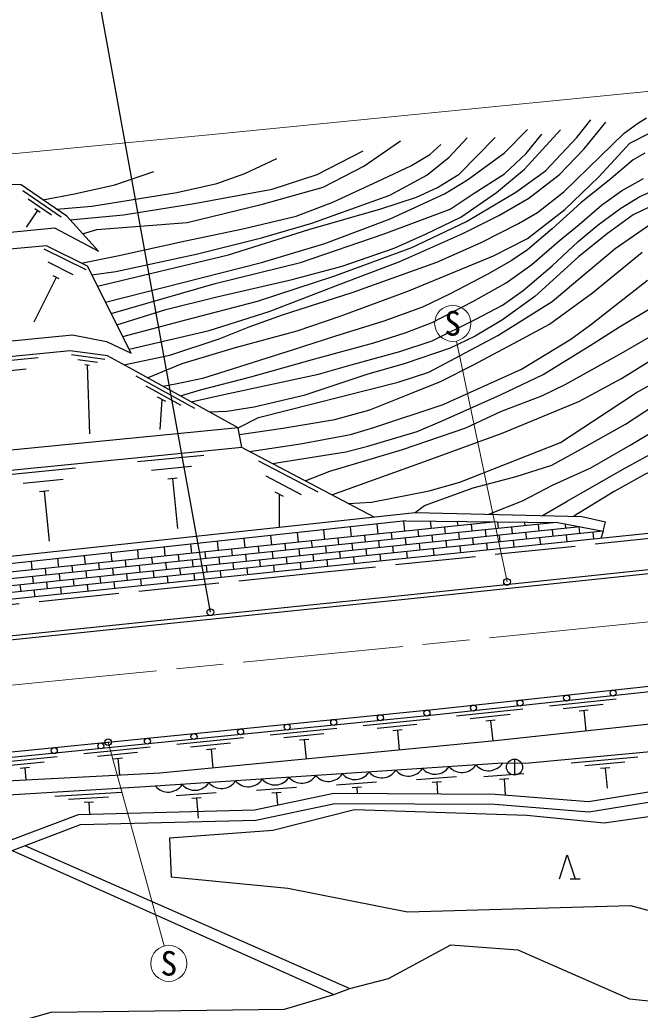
# Model space of a CAD drawing. Units: millimetres, scale not verified. Extents: x 40000 to 680000, y 20000 to 380000.
# Drawn here: x 92026 to 138399, y 246278 to 320352 of the extents above; entities that cross this region are included whole.
import ezdxf
from ezdxf.enums import TextEntityAlignment as Align

# ---------------------------------------------------------------- set-up
doc = ezdxf.new("R2010")
doc.units = ezdxf.units.MM
doc.header["$LTSCALE"] = 1000
doc.linetypes.add('CHAIN', pattern=[18.5, 12, -1.5, 3.5, -1.5])
doc.linetypes.add('DASHED', pattern=[7.5, 6, -1.5])
for name, color, linetype, lineweight in [('M-BGD', 7, 'Continuous', 25), ('M-BMK', 2, 'CHAIN', 13), ('M-STR-HTXT', 7, 'Continuous', 13), ('M-STR-STRC', 7, 'Continuous', 25)]:
    doc.layers.add(name, color=color, linetype=linetype, lineweight=lineweight)
doc.styles.add('ＭＳ ゴシック', font='')
doc.styles.get('ＭＳ ゴシック').set_extended_font_data('MS Gothic')

msp = doc.modelspace()

# ---------------------------------------------------------------- linework, layer by layer
at = {"layer": 'M-BGD'}
for p, q in [((95129, 305579), (92252, 307572)), ((94383, 305731), (92657, 306926)), ((93349, 306082), (92495, 304849)), ((93551, 305942), (93148, 306221)), ((96979, 301643), (93848, 303208)), ((96017, 301285), (94139, 302224)), ((94743, 301084), (93067, 297729)), ((94962, 300974), (94524, 301193)), ((93410, 295067), (88435, 294573)), ((98373, 294948), (95896, 295287)), ((97837, 294719), (96351, 294922)), ((92489, 294222), (89504, 293925)), ((97227, 294499), (96880, 294547)), ((97053, 294523), (97226, 289392)), ((105111, 291287), (100729, 293694)), ((104090, 291505), (101461, 292950)), ((102938, 291796), (102324, 292133)), ((102631, 291965), (102500, 289713)), ((108358, 289845), (70172, 286049)), ((108620, 288360), (70321, 284553)), ((105788, 287777), (100812, 287282)), ((96184, 286822), (91208, 286328)), ((104867, 286932), (101882, 286635)), ((114328, 285022), (109902, 287347)), ((95263, 285977), (92277, 285680)), ((103797, 286071), (103100, 286002)), ((103448, 286037), (103819, 282305)), ((113094, 284823), (110438, 286218)), ((94192, 285117), (93496, 285048)), ((93844, 285082), (94215, 281351)), ((111727, 284694), (111108, 285019)), ((111418, 284857), (111410, 282397)), ((120890, 282881), (71025, 277455)), ((116825, 281692), (116749, 282430)), ((118815, 281898), (118737, 282647)), ((120804, 282104), (120726, 282863)), ((122794, 282310), (122736, 282862)), ((123841, 281905), (123788, 282413)), ((124783, 282516), (124749, 282841)), ((125830, 282111), (125778, 282618)), ((126772, 282721), (126762, 282820)), ((127820, 282317), (127769, 282810)), ((128867, 281912), (128814, 282420)), ((129809, 282523), (129781, 282789)), ((130856, 282118), (130804, 282626)), ((131798, 282728), (131794, 282768)), ((131903, 281714), (131851, 282221)), ((132845, 282324), (132812, 282652)), ((133893, 281920), (133840, 282427)), ((135641, 282102), (135805, 282800)), ((108868, 280868), (108795, 281565)), ((110857, 281074), (110784, 281781)), ((112846, 281281), (112772, 281998)), ((114836, 281487), (114761, 282214)), ((115883, 281082), (115831, 281590)), ((117873, 281288), (117820, 281795)), ((119862, 281494), (119810, 282001)), ((120909, 281089), (120857, 281597)), ((121851, 281700), (121799, 282207)), ((122899, 281295), (122846, 281802)), ((124888, 281501), (124835, 282008)), ((125935, 281096), (125883, 281604)), ((126877, 281707), (126825, 282214)), ((127924, 281302), (127872, 281810)), ((129914, 281508), (129861, 282015)), ((130961, 281104), (130909, 281611)), ((132950, 281309), (132898, 281817)), ((134940, 281515), (134887, 282022)), ((102900, 280249), (102830, 280916)), ((104889, 280455), (104819, 281132)), ((106878, 280661), (106807, 281349)), ((107926, 280257), (107873, 280765)), ((109915, 280464), (109862, 280971)), ((111904, 280670), (111852, 281177)), ((112951, 280266), (112899, 280773)), ((113894, 280876), (113841, 281384)), ((114941, 280472), (114889, 280979)), ((116930, 280678), (116878, 281185)), ((117978, 280273), (117925, 280781)), ((118920, 280884), (118867, 281391)), ((119967, 280479), (119914, 280987)), ((121956, 280685), (121904, 281192)), ((123003, 280281), (122951, 280788)), ((123946, 280891), (123893, 281398)), ((124993, 280486), (124940, 280994)), ((126982, 280692), (126930, 281199)), ((128972, 280898), (128919, 281405)), ((94942, 279423), (94877, 280050)), ((96932, 279630), (96866, 280267)), ((98921, 279836), (98854, 280483)), ((100910, 280042), (100842, 280700)), ((101958, 279638), (101905, 280146)), ((103947, 279845), (103894, 280352)), ((105936, 280051), (105884, 280558)), ((106984, 279647), (106931, 280154)), ((108973, 279853), (108920, 280361)), ((110962, 280060), (110910, 280567)), ((112009, 279655), (111957, 280163)), ((113999, 279862), (113946, 280369)), ((115988, 280068), (115936, 280575)), ((117035, 279663), (116983, 280171)), ((119025, 279869), (118972, 280376)), ((121014, 280075), (120962, 280582)), ((92953, 279217), (92889, 279834)), ((94000, 278813), (93948, 279320)), ((95990, 279019), (95937, 279526)), ((97979, 279226), (97926, 279733)), ((99026, 278821), (98974, 279329)), ((99968, 279432), (99916, 279939)), ((101016, 279028), (100963, 279535)), ((103005, 279234), (102952, 279741)), ((104052, 278830), (104000, 279337)), ((104994, 279440), (104942, 279948)), ((106041, 279036), (105989, 279544)), ((108031, 279243), (107978, 279750)), ((109078, 278839), (109025, 279346)), ((110020, 279449), (109967, 279956)), ((111067, 279045), (111015, 279552)), ((113057, 279251), (113004, 279759)), ((115046, 279457), (114993, 279965)), ((93058, 278202), (93006, 278710)), ((95048, 278409), (94995, 278916)), ((97037, 278615), (96984, 279122)), ((98084, 278211), (98032, 278718)), ((100073, 278417), (100021, 278925)), ((101121, 278013), (101068, 278520)), ((102063, 278624), (102010, 279131)), ((103110, 278220), (103057, 278727)), ((105099, 278426), (105047, 278933)), ((107089, 278632), (107036, 279140)), ((92116, 277592), (92064, 278099)), ((94106, 277798), (94053, 278306)), ((95153, 277394), (95100, 277901)), ((96095, 278005), (96042, 278512)), ((97142, 277600), (97090, 278108)), ((99131, 277807), (99079, 278314)), ((93163, 277188), (93111, 277695)), ((136596, 269545), (131625, 269010)), ((135634, 269140), (132651, 268819)), ((129636, 268796), (124665, 268261)), ((128674, 268391), (125691, 268070)), ((134522, 268719), (133827, 268644)), ((134175, 268681), (134337, 267170)), ((122676, 268048), (117701, 267546)), ((121711, 267649), (118727, 267348)), ((127563, 267970), (126867, 267895)), ((127215, 267932), (127377, 266422)), ((115712, 267346), (110737, 266844)), ((114747, 266947), (111762, 266646)), ((120597, 267235), (119901, 267165)), ((120249, 267200), (120395, 265749)), ((101782, 265942), (96807, 265440)), ((108747, 266644), (103772, 266142)), ((107782, 266245), (104797, 265944)), ((113633, 266533), (112936, 266463)), ((113284, 266498), (113427, 265078)), ((94817, 265239), (89843, 264738)), ((100817, 265543), (97832, 265242)), ((106668, 265831), (105971, 265761)), ((106320, 265796), (106460, 264407)), ((138214, 265214), (133236, 264748)), ((93853, 264841), (90868, 264540)), ((99703, 265129), (99007, 265059)), ((99355, 265094), (99478, 263872)), ((128110, 264757), (101387, 262977)), ((129822, 264729), (128110, 264757)), ((129005, 265058), (129005, 263858)), ((137246, 264822), (134259, 264543)), ((92738, 264427), (92042, 264357)), ((92390, 264392), (92479, 263515)), ((124672, 263734), (121680, 263518)), ((129709, 263956), (126717, 263740)), ((136129, 264416), (135432, 264351)), ((135781, 264384), (135921, 262890)), ((101387, 262977), (83963, 261932)), ((118686, 263336), (115693, 263119)), ((123547, 263352), (122849, 263302)), ((123198, 263327), (123260, 262472)), ((128583, 263574), (127885, 263523)), ((128234, 263548), (128318, 262385)), ((99644, 262572), (94653, 262272)), ((106712, 262538), (103720, 262322)), ((112699, 262937), (109707, 262721)), ((111574, 262555), (110875, 262504)), ((111224, 262530), (111290, 261623)), ((117560, 262953), (116862, 262903)), ((117211, 262928), (117242, 262508)), ((98664, 262212), (95669, 262033)), ((97534, 261844), (96835, 261802)), ((97184, 261823), (97237, 260946)), ((105587, 262156), (104889, 262106)), ((105238, 262131), (105346, 260635)), ((92410, 258591), (116684, 247895)), ((91459, 258232), (115502, 247442)), ((133157, 256115), (133909, 256115))]:
    msp.add_line(p, q, dxfattribs=at)
for points in [[(99731, 296665), (104447, 297902), (109801, 299301), (115583, 301191), (121336, 303322), (125409, 305267), (129103, 307465), (131312, 309065), (133657, 311540), (134710, 312875)], [(99805, 294547), (103233, 295265), (106937, 296488), (109165, 297381), (111652, 298277), (116871, 299966), (123189, 302229), (126511, 303687), (129305, 305116), (130732, 305934), (132689, 307498), (135406, 310125), (137194, 311872), (138192, 312606), (138862, 313016)], [(100210, 295715), (106186, 297122), (110660, 298543), (115904, 300564), (120440, 302263), (125132, 304374), (127831, 305710), (130070, 307019), (132374, 308776), (134209, 310701), (135843, 312706)], [(98434, 299237), (110104, 302205), (114819, 303611), (119716, 305461), (123760, 307327), (125480, 308393), (127058, 309519), (128254, 310409), (129971, 312158)], [(99285, 297550), (102946, 298684), (106663, 299607), (112381, 300931), (116124, 301914), (120014, 303261), (122363, 304313), (124997, 305602), (127663, 307436), (129761, 309177), (132455, 312111)], [(101566, 293576), (104169, 294651), (108150, 295844), (112749, 297101), (115973, 298175), (121025, 300054), (127430, 302704), (129969, 303995), (132776, 306176), (135306, 308619), (137617, 311126), (139144, 311888)], [(96720, 304347), (97773, 304665), (104525, 305195), (110175, 306555), (114697, 307845), (117735, 309417), (120484, 311298)], [(97400, 301288), (99211, 301517), (105205, 302825), (110090, 304051), (113845, 305146), (119688, 307248), (122440, 308723), (124109, 310072), (125455, 311516)], [(97832, 300432), (107617, 302775), (113627, 304676), (119003, 306226), (121682, 307078), (123247, 307802), (124867, 308805), (127547, 311540)], [(98864, 298385), (106635, 300618), (113020, 302197), (119260, 304337), (124188, 306201), (125981, 307388), (128266, 308838), (129875, 310351), (131043, 311792)], [(95782, 305391), (99767, 305768), (105060, 306615), (110898, 307680), (114254, 308782), (117689, 310545)], [(96617, 302159), (99334, 302698), (104406, 303818), (108690, 304720), (112685, 305658), (115422, 306718), (119142, 308425), (121306, 309446), (122676, 310286), (123502, 311023)], [(138752, 310371), (137873, 309877), (136223, 308480), (133959, 306657), (131826, 304725), (129968, 303142), (128762, 302318), (126971, 301306), (124196, 299848), (122115, 298862), (119234, 297812), (115555, 296672), (112468, 295674), (107424, 294063), (105684, 293515), (103778, 293124), (102747, 292928)], [(94774, 306190), (97420, 306416), (103757, 307429), (106759, 308100), (108851, 308847), (111237, 309986)], [(93757, 306895), (96114, 307335), (99132, 308017), (102035, 309005)], [(104027, 292224), (105539, 292680), (109307, 293652), (114081, 294991), (118496, 296189), (120843, 296931), (122859, 297706), (125896, 299282), (128370, 300687), (130303, 302046), (132344, 303815), (133827, 305051), (135500, 306499), (136992, 307565), (138644, 308473)], [(115359, 284820), (122563, 287428), (128087, 289437), (133818, 291799), (137015, 293520), (140173, 295506), (141867, 296352), (144471, 297029), (147233, 297503), (149087, 297442), (155000, 296380), (157342, 295735), (161098, 295151), (163579, 295189), (169324, 295477), (177321, 296855), (183622, 298637), (186682, 299957), (188163, 300805), (190280, 302429), (192116, 304162), (194676, 306354), (197048, 308206)], [(104828, 291784), (107288, 292329), (114352, 293840), (116784, 294551), (120430, 295551), (122845, 296338), (126057, 297942), (128118, 299010), (129647, 300111), (131818, 301941), (133771, 303779), (135269, 305010), (136945, 306253), (138363, 307134), (139569, 307669)], [(139650, 306606), (137871, 305769), (135961, 304374), (133777, 302634), (130519, 299652), (128106, 297912), (126066, 296684), (124189, 295786), (120834, 294648), (117969, 293823), (113265, 292242), (109546, 291392), (107492, 291062), (106224, 291018)], [(108358, 289845), (109868, 290596), (120303, 293261), (122590, 293993), (127763, 296739), (131809, 299288), (133730, 300907), (136537, 303251), (139279, 305147)], [(69366, 294162), (95956, 296793), (98499, 296280), (100359, 295418), (97077, 301930), (94031, 303452), (75304, 301744), (69104, 296794)], [(108450, 289324), (111682, 289801), (115581, 290461), (118197, 291190), (121173, 292373), (123461, 293302), (125948, 294542), (129618, 296504), (131621, 297596), (134831, 299928), (137019, 301718), (138541, 302963)], [(109192, 288059), (112998, 288635), (116739, 289346), (118490, 289866), (123663, 291573), (129531, 294231), (133221, 296456), (134679, 297528), (138946, 300891)], [(110909, 287157), (116394, 288030), (118051, 288468), (121737, 289549), (123609, 290367), (127951, 292291), (131154, 293825), (134665, 295991), (136856, 297380), (139390, 298917)], [(113347, 285876), (115201, 286596), (118214, 287494), (120631, 288214), (125361, 289843), (128041, 291087), (131048, 292221), (132790, 293085), (136831, 295330), (139251, 296714)], [(118511, 283164), (108620, 288360), (108358, 289845), (100498, 294163), (98586, 295222), (95785, 295605), (69482, 292990)], [(131095, 283281), (132946, 284340), (137069, 286726), (139905, 288268), (142029, 289242), (143269, 289637), (144394, 289877), (145707, 289950), (150901, 289704), (154272, 289178), (159205, 288328), (161881, 288126), (163334, 288170), (167062, 288476), (169776, 288909), (176881, 290019), (181475, 290404), (187783, 291206), (191309, 292108), (192533, 292761), (194219, 293851), (197160, 296197)], [(71545, 272239), (103292, 275527), (120780, 277309), (143758, 279738), (160317, 281390), (180658, 283573), (190359, 284529), (202139, 285973), (210745, 287262), (222180, 289043), (235204, 291343), (244865, 293409), (248428, 294479)], [(71576, 271941), (103323, 275228), (120811, 277011), (143788, 279439), (160348, 281092), (180689, 283274), (190392, 284231), (202179, 285676), (210790, 286966), (222230, 288747), (235261, 291048), (244940, 293118), (248514, 294192)], [(195670, 294359), (194278, 293060), (192287, 291813), (189941, 290900), (187548, 290308), (183644, 289751), (178923, 289079), (173252, 288448), (170649, 287888), (166152, 287330), (162807, 287017), (160913, 286892), (159386, 286892), (156652, 287278), (150928, 287919), (147670, 288104), (144238, 288099), (141695, 287512), (138828, 286396), (136449, 285083), (133438, 283228)], [(231375, 293617), (224150, 292268), (213872, 290772), (202775, 289095), (194028, 287841), (187140, 287053), (177212, 285962), (166457, 284914), (154851, 283687), (140956, 282137), (114313, 279382), (71279, 274918)], [(116572, 284182), (118307, 284285), (122632, 285125), (124912, 285781), (132452, 288731), (134904, 290354), (138116, 292472), (140897, 294025)], [(121573, 283494), (122267, 284028), (125905, 285343), (129123, 286183), (131784, 287046), (134022, 288261), (137298, 290115), (140273, 292063)], [(73755, 263820), (122678, 268752), (170926, 273944), (189983, 275990), (210851, 278361), (226440, 280739), (233214, 281876), (243377, 283873), (261448, 288478), (264250, 289168)], [(127076, 283371), (129608, 284367), (131902, 285573), (134711, 286835), (137643, 288544), (139401, 289592)], [(73795, 263422), (122720, 268354), (170969, 273547), (190027, 275593), (210904, 277965), (226503, 280344), (233286, 281482), (243465, 283483), (261545, 288090), (264346, 288780)], [(70969, 278032), (121573, 283494), (134045, 283215), (135805, 282800)], [(127639, 282811), (114111, 281412), (71077, 276948)], [(132143, 282764), (114162, 280904), (71127, 276440)], [(133924, 282436), (114212, 280397), (71178, 275933)], [(120890, 282881), (132241, 282763), (135641, 282102), (135467, 281570)], [(135641, 282100), (114263, 279889), (71228, 275425)], [(83963, 261932), (89597, 263368), (102501, 264026), (127555, 266439), (143541, 268161), (161677, 269932), (185300, 272780), (196217, 274147), (204785, 275196), (211048, 275882), (233710, 278762), (233237, 275108), (238604, 275809), (239665, 278944), (248321, 280871), (249109, 282203)], [(74693, 240569), (94368, 246136), (111805, 246353), (115502, 247442), (116684, 247895), (119581, 248659), (124256, 251155), (129242, 250794), (137602, 247133), (145746, 246271), (164103, 247741), (184315, 253850), (198090, 257848), (206361, 260101), (212918, 261861), (223082, 264573), (235742, 267983), (242728, 269817), (261427, 279237), (264944, 279470)], [(233710, 278762), (217219, 274596), (194080, 270824), (176785, 269129), (129822, 264729)], [(73038, 257222), (75233, 257199), (81066, 256618), (89919, 258476), (96420, 260925), (109566, 261257), (115504, 262518), (127559, 262446), (134528, 261885), (146330, 263794), (165557, 264462), (173178, 265002), (176251, 263943), (181191, 264495), (188754, 266789), (202240, 267953), (208963, 269967), (217377, 270576), (228114, 274321), (232083, 274584), (235396, 275026)], [(235396, 275026), (234940, 273852), (230214, 272227), (219417, 269344), (218184, 269232), (209547, 267916), (202866, 266130), (191151, 265381), (175834, 261681), (172684, 263121), (151763, 262444), (149434, 262236), (135698, 260279), (129916, 260852), (117053, 261272), (110951, 259709), (103211, 259154), (103337, 256256), (112064, 255412), (120996, 253645), (137679, 254101), (143846, 252433), (146018, 253522), (150335, 262317)], [(73114, 256451), (75190, 256429), (81108, 255839), (90135, 257733), (96570, 260158), (109657, 260488), (115583, 261747), (127526, 261676), (134559, 261109), (146405, 263026), (165598, 263692), (173076, 264222), (176165, 263158), (181347, 263737), (188900, 266028), (202386, 267192), (209103, 269204), (217535, 269814), (228269, 273559), (232159, 273816), (235298, 274580)], [(132370, 256115), (132952, 257897), (133534, 256115)]]:
    msp.add_lwpolyline(points, dxfattribs=at)
msp.add_lwpolyline([(75633, 302911), (94623, 304785), (97896, 303038), (95544, 305657), (92134, 308018), (85462, 308173), (80256, 306114)], close=True, dxfattribs=at)
at = {"layer": 'M-BGD', "linetype": 'DASHED'}
msp.add_lwpolyline([(231453, 293224), (224216, 291873), (213931, 290376), (202833, 288699), (194079, 287445), (187185, 286655), (177254, 285564), (166497, 284516), (154895, 283289), (140998, 281740), (114354, 278984), (71318, 274520)], dxfattribs=at)
at = {"layer": 'M-BGD'}
for centre, radius in [((132898, 269625), 225), ((136378, 270000), 225), ((125939, 268876), 225), ((129418, 269251), 225), ((118976, 268152), 225), ((122458, 268503), 225), ((112011, 267450), 225), ((115494, 267801), 225), ((105047, 266748), 225), ((108529, 267099), 225), ((98082, 266046), 225), ((101564, 266397), 225), ((94600, 265695), 225), ((129005, 264458), 600)]:
    msp.add_circle(centre, radius, dxfattribs=at)
for centre in [(123072, 265173), (125067, 265306), (127063, 265439), (113094, 264508), (115089, 264641), (117085, 264774), (119080, 264907), (121076, 265040), (103116, 263844), (105111, 263976), (107107, 264109), (109103, 264242), (111098, 264375)]:
    msp.add_arc(centre, 1250, 220.68066, 326.94086, dxfattribs=at)
at = {"layer": 'M-BMK'}
msp.add_lwpolyline([(71903, 268637), (171200, 278514), (194138, 281026), (209677, 283062), (225934, 285854), (247178, 290144), (262659, 293593), (269042, 295354), (287743, 300332), (310140, 306431), (332169, 311386), (342935, 313360), (355536, 314645), (367005, 315060), (379596, 314876), (392597, 313689), (403919, 312087), (417667, 309364), (421754, 308250), (435468, 303983), (452678, 298043)], dxfattribs=at)
at = {"layer": 'M-STR-HTXT'}
for p, q in [((128445, 278310), (124663, 296327)), ((98630, 266330), (102811, 251083))]:
    msp.add_line(p, q, dxfattribs=at)
msp.add_lwpolyline([(67984, 308069), (107175, 311859), (133634, 314469), (157313, 316822), (171987, 318360), (190554, 320164), (216242, 322748), (236357, 324872), (254269, 326698), (260482, 327414), (279596, 330556), (290085, 332838)], dxfattribs=at)
for centre in [(124386, 297649), (103168, 249781)]:
    msp.add_circle(centre, 1350, dxfattribs=at)
at = {"layer": 'M-STR-STRC'}
msp.add_line((106272, 276038), (96569, 329627), dxfattribs=at)
for centre in [(128445, 278310), (106272, 276038), (98630, 266330)]:
    msp.add_circle(centre, 250, dxfattribs=at)

# ---------------------------------------------------------------- texts
at = {"layer": 'M-STR-HTXT', "style": 'ＭＳ ゴシック'}
for p in [(124386, 297649), (103168, 249781)]:
    msp.add_text('S', height=1833, dxfattribs=at).set_placement(p, align=Align.MIDDLE_CENTER)

doc.saveas('drawing.dxf')
